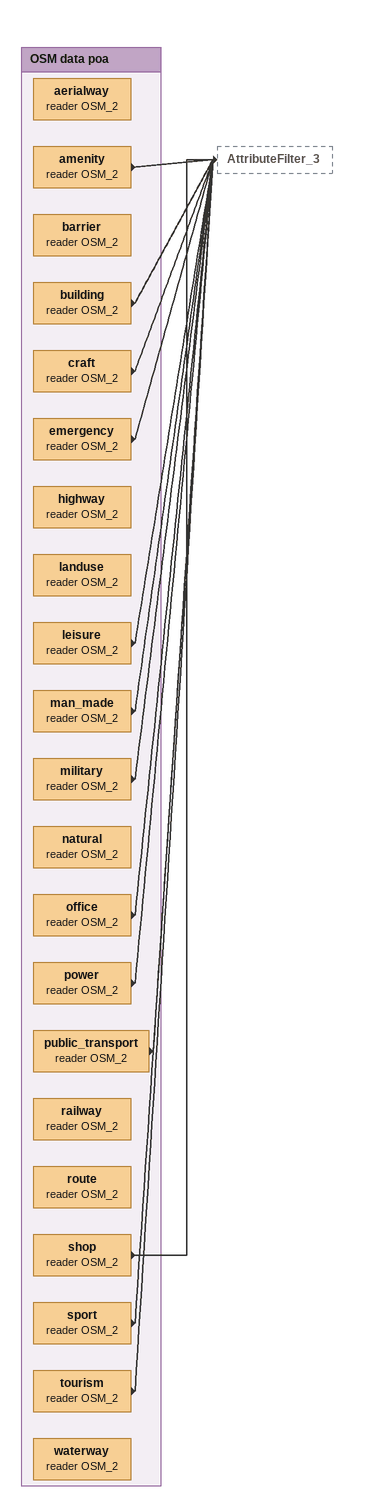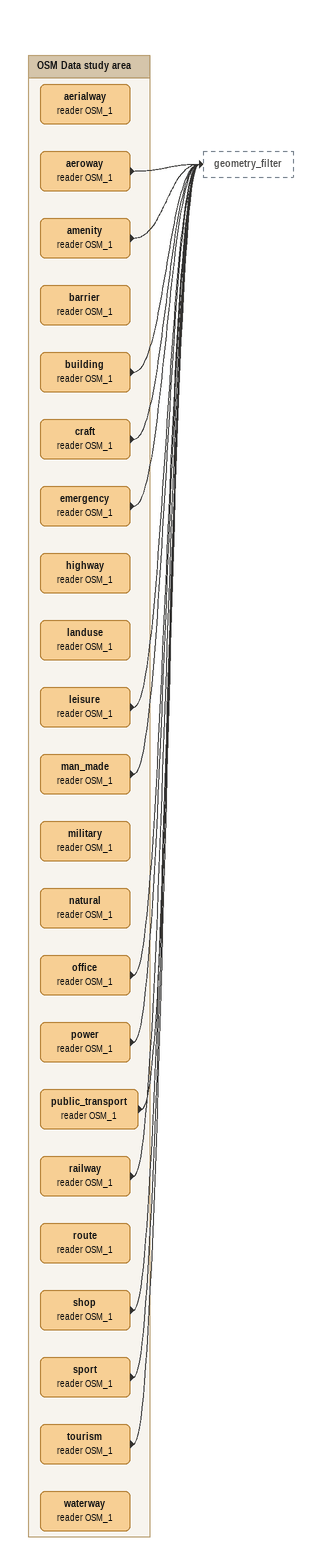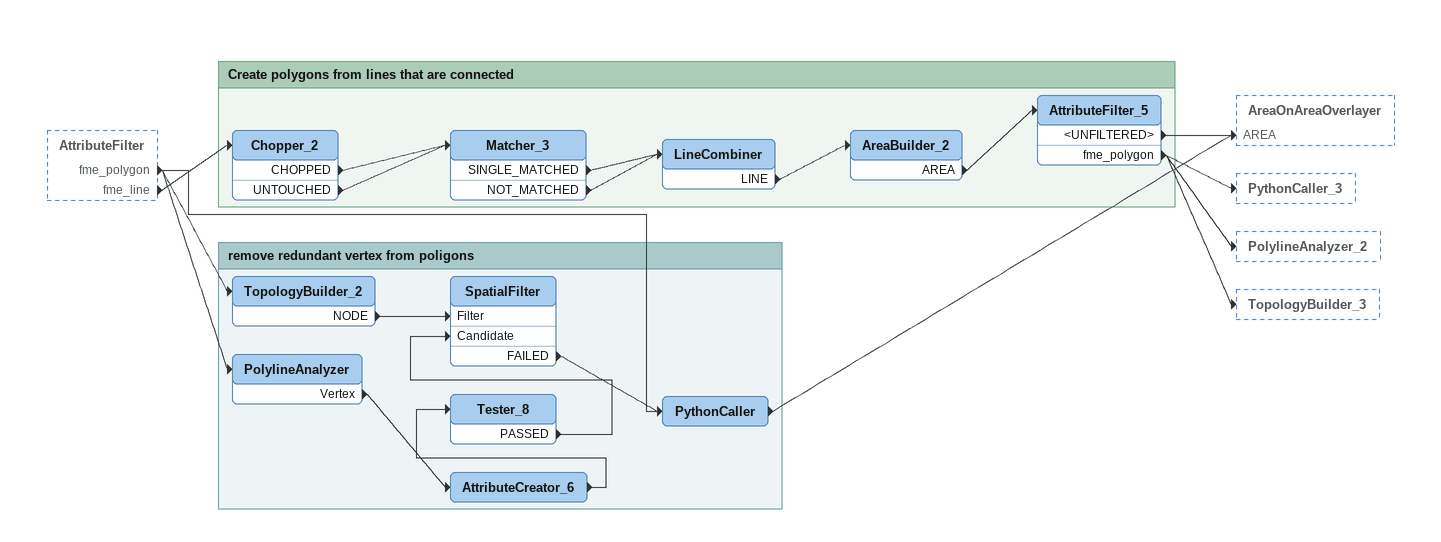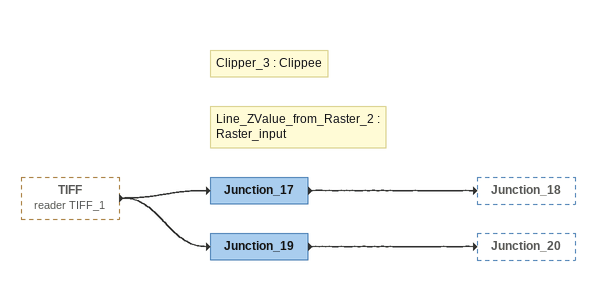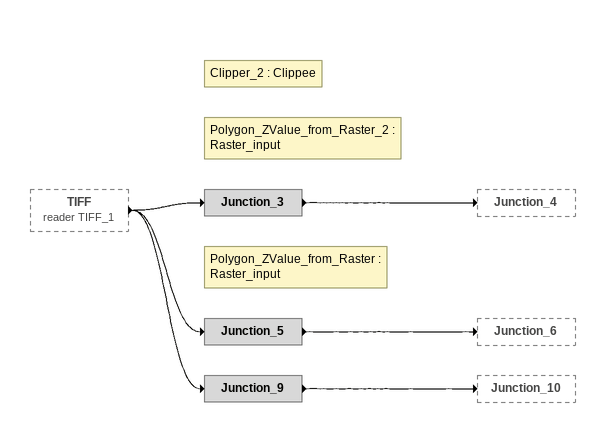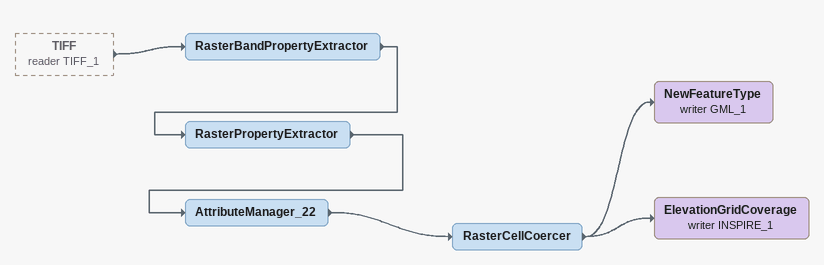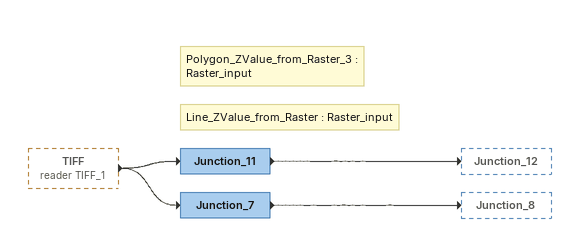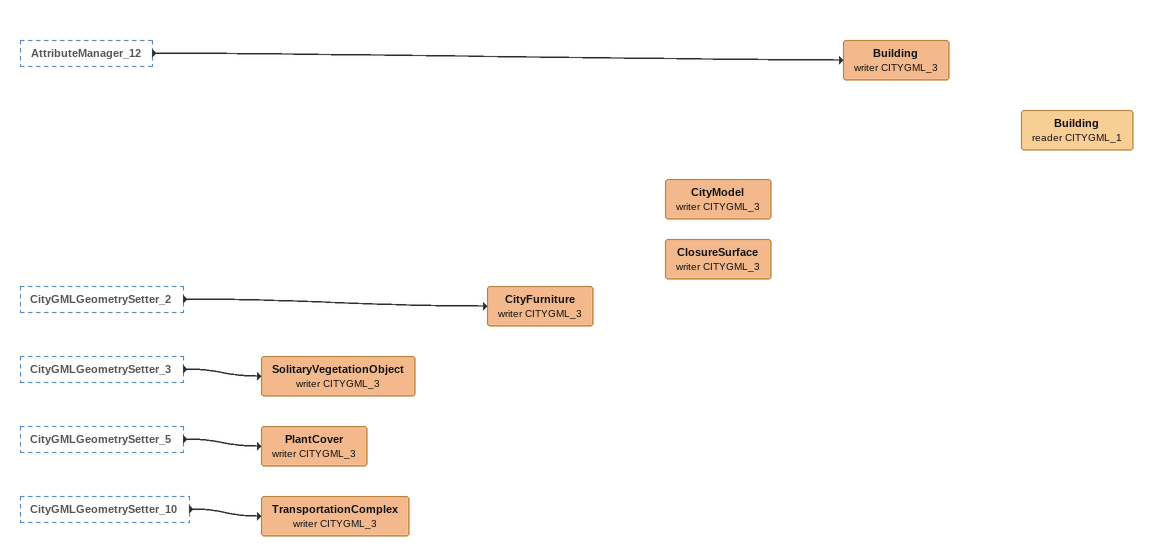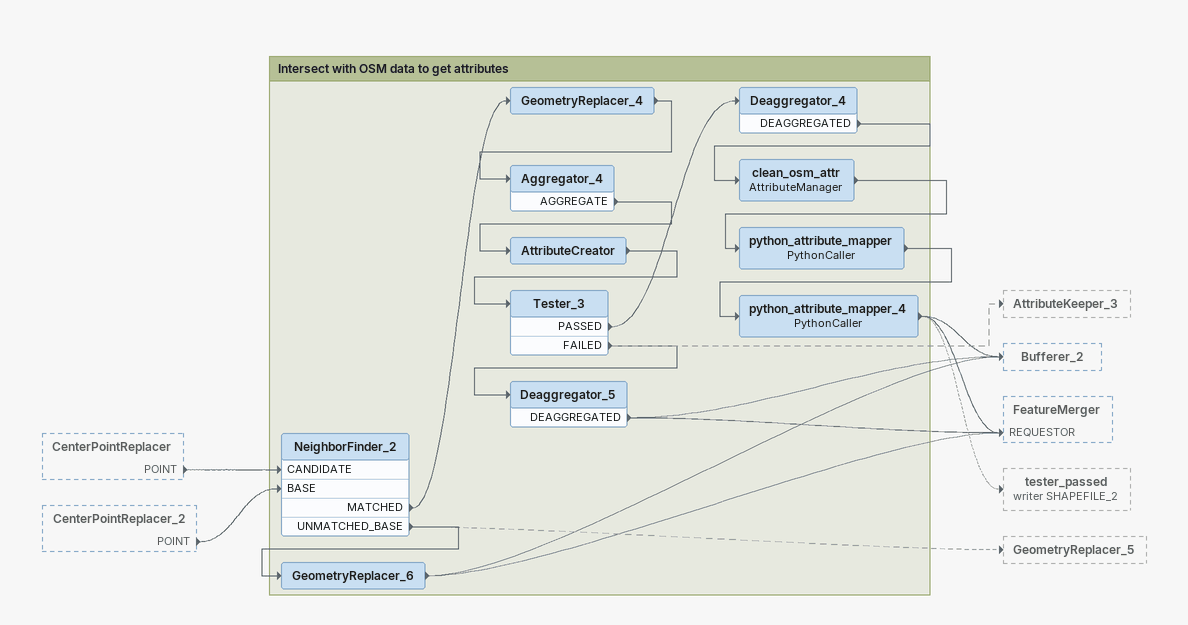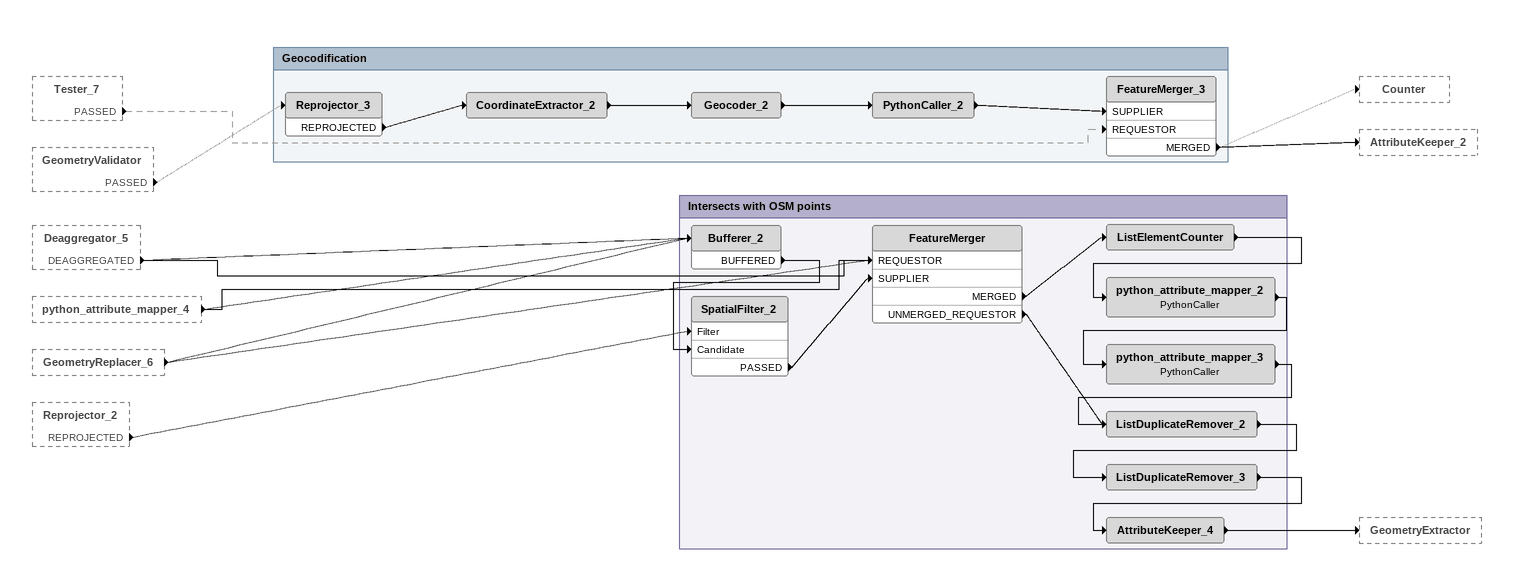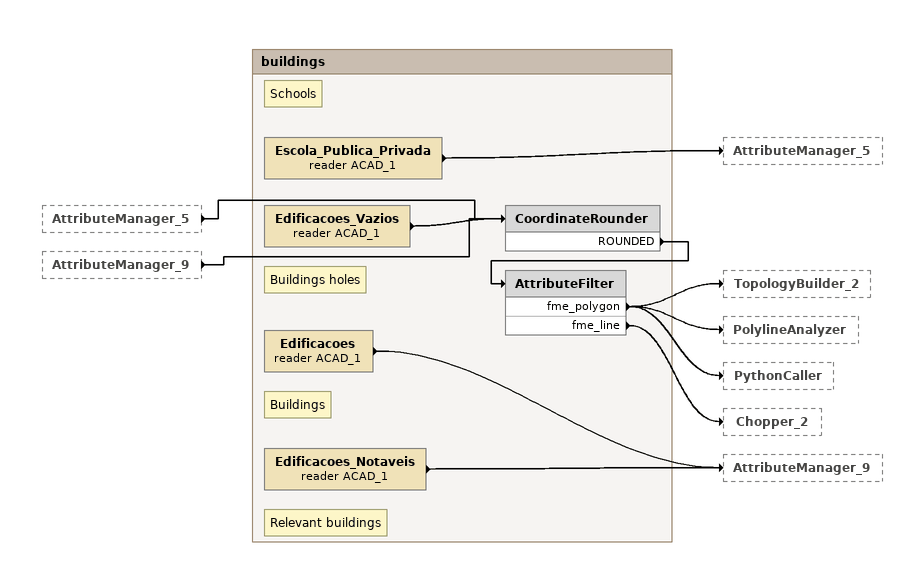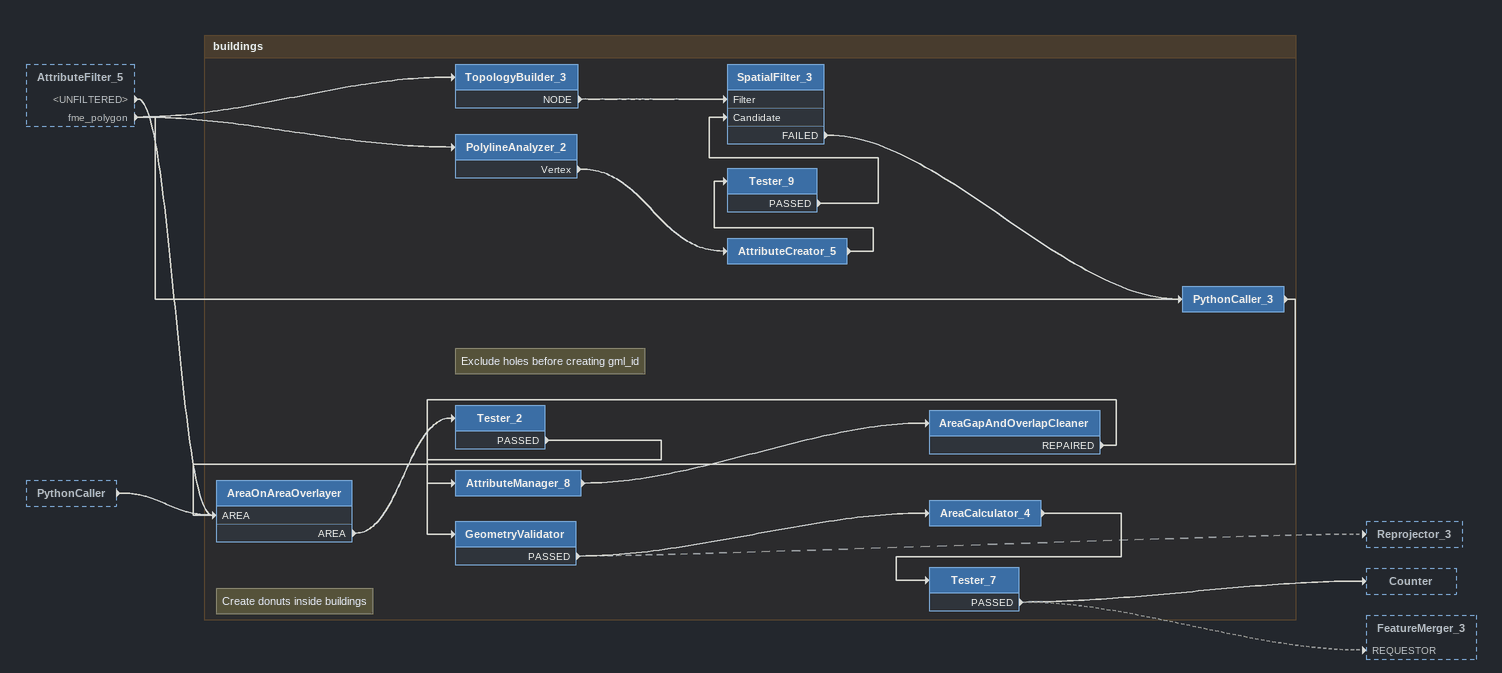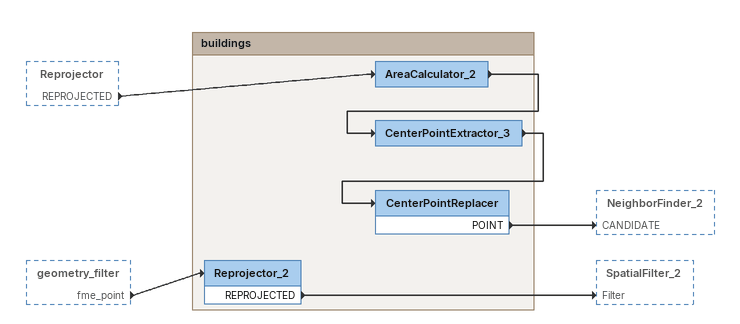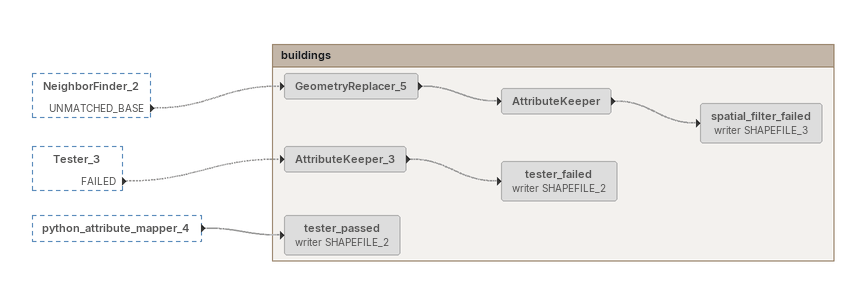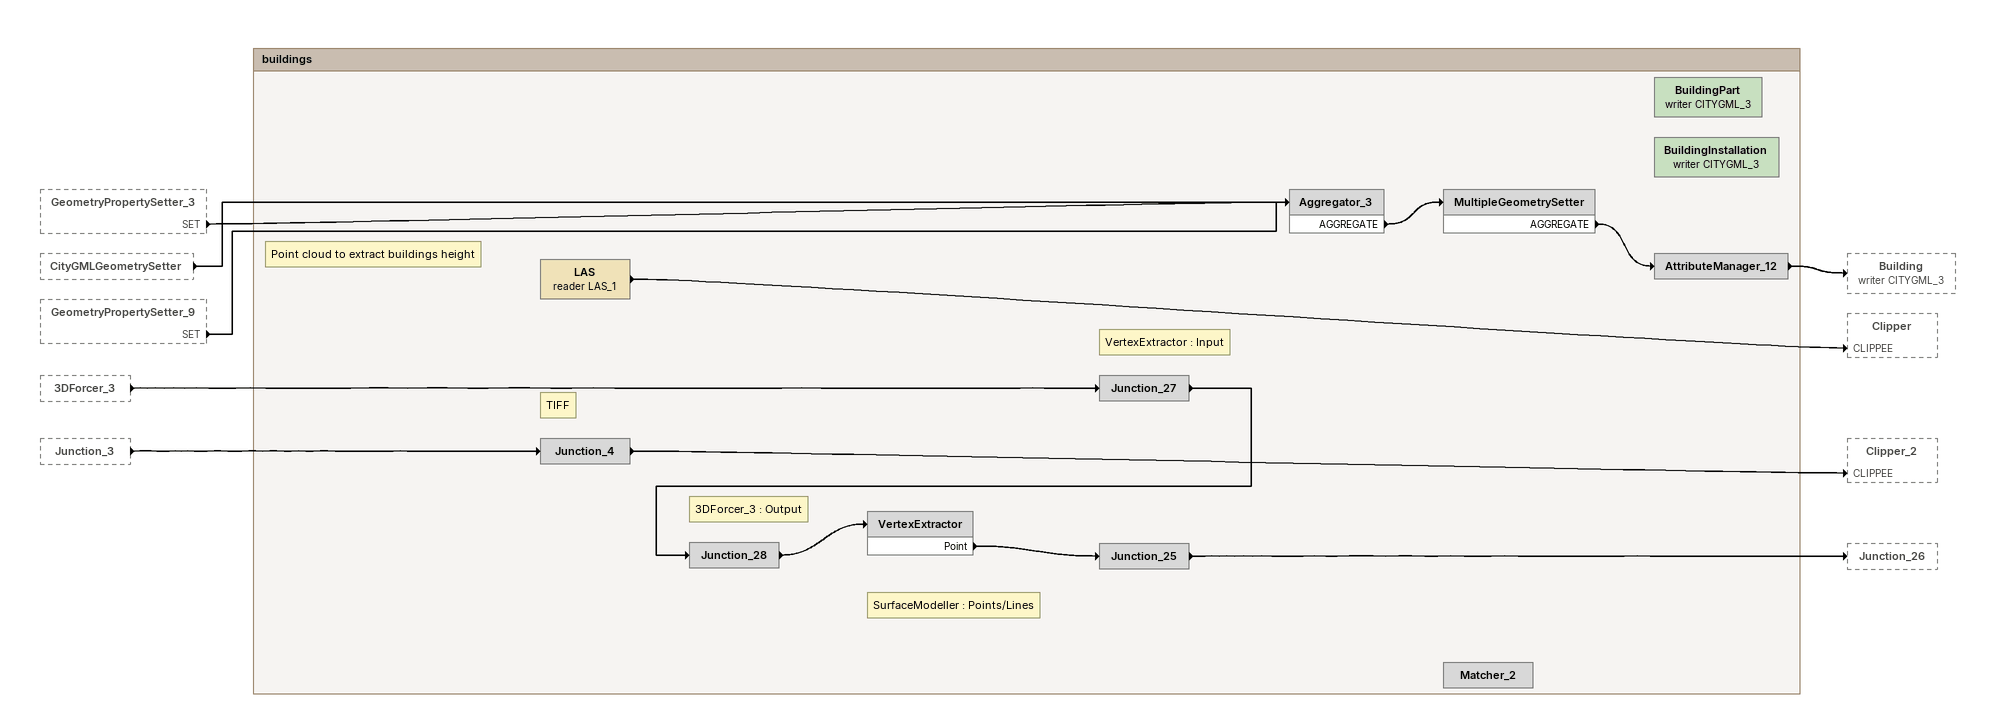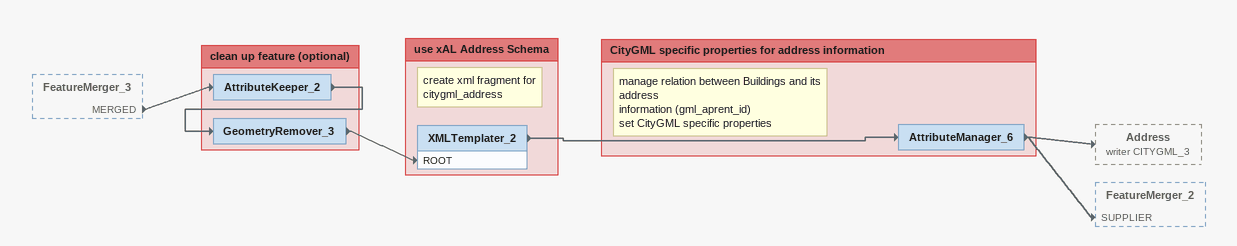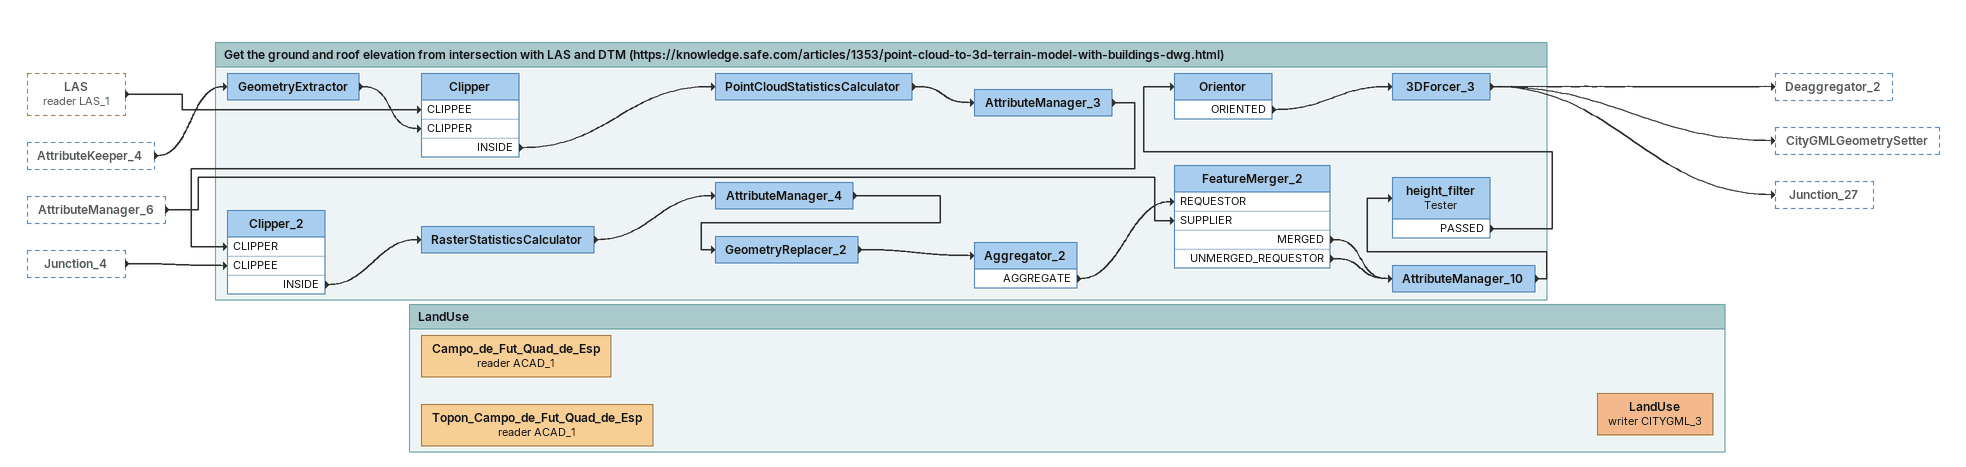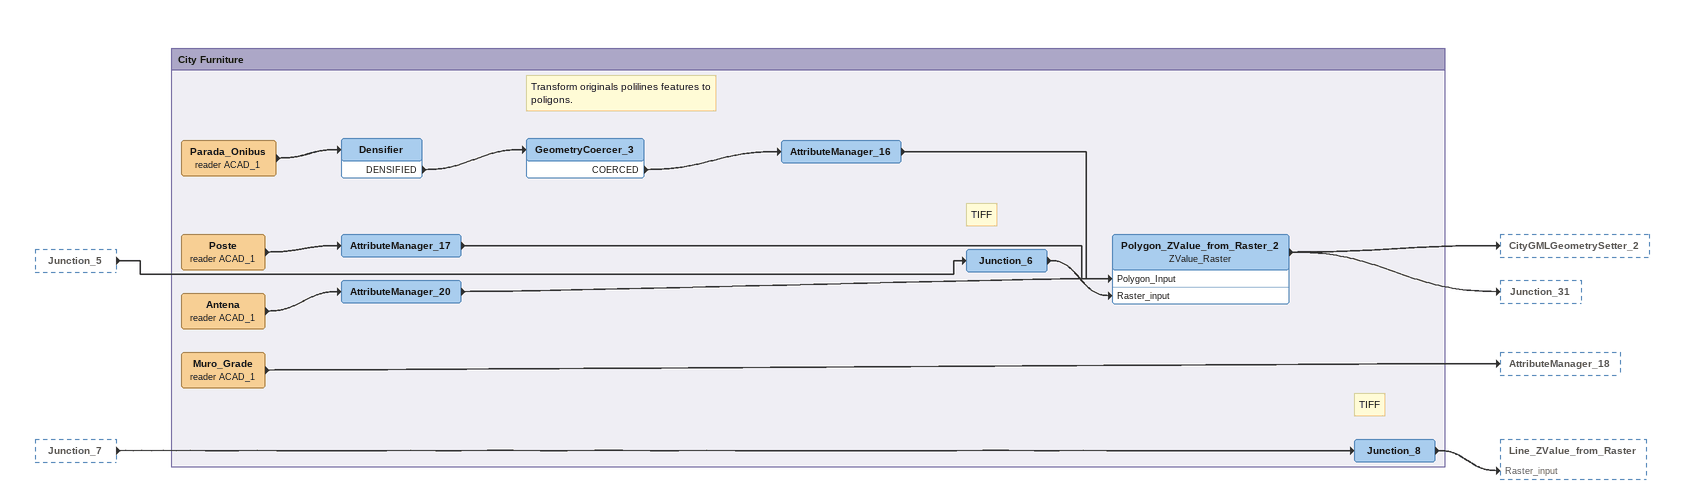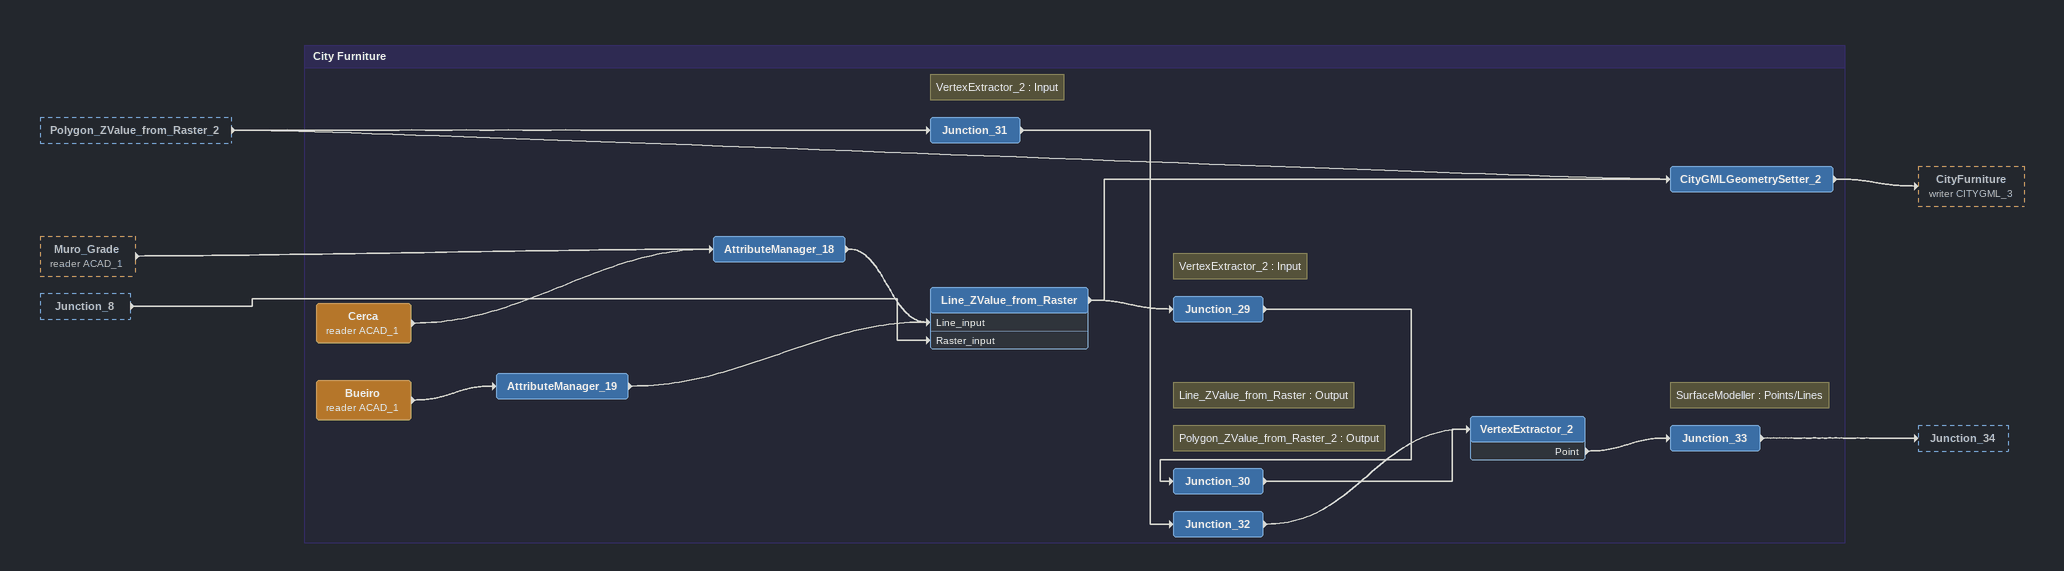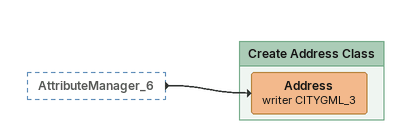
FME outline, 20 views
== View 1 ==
Bookmark: OSM data poa
aerialway (reader OSM_2)
amenity (reader OSM_2)
    -> AttributeFilter_3
barrier (reader OSM_2)
building (reader OSM_2)
    -> AttributeFilter_3
craft (reader OSM_2)
    -> AttributeFilter_3
emergency (reader OSM_2)
    -> AttributeFilter_3
highway (reader OSM_2)
landuse (reader OSM_2)
leisure (reader OSM_2)
    -> AttributeFilter_3
man_made (reader OSM_2)
    -> AttributeFilter_3
military (reader OSM_2)
    -> AttributeFilter_3
natural (reader OSM_2)
office (reader OSM_2)
    -> AttributeFilter_3
power (reader OSM_2)
    -> AttributeFilter_3
public_transport (reader OSM_2)
    -> AttributeFilter_3
railway (reader OSM_2)
route (reader OSM_2)
shop (reader OSM_2)
    -> AttributeFilter_3
sport (reader OSM_2)
    -> AttributeFilter_3
tourism (reader OSM_2)
    -> AttributeFilter_3
waterway (reader OSM_2)

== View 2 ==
Bookmark: OSM Data study area
aerialway (reader OSM_1)
aeroway (reader OSM_1)
    -> geometry_filter
amenity (reader OSM_1)
    -> geometry_filter
barrier (reader OSM_1)
building (reader OSM_1)
    -> geometry_filter
craft (reader OSM_1)
    -> geometry_filter
emergency (reader OSM_1)
    -> geometry_filter
highway (reader OSM_1)
landuse (reader OSM_1)
leisure (reader OSM_1)
    -> geometry_filter
man_made (reader OSM_1)
    -> geometry_filter
military (reader OSM_1)
natural (reader OSM_1)
office (reader OSM_1)
    -> geometry_filter
power (reader OSM_1)
    -> geometry_filter
public_transport (reader OSM_1)
    -> geometry_filter
railway (reader OSM_1)
    -> geometry_filter
route (reader OSM_1)
shop (reader OSM_1)
    -> geometry_filter
sport (reader OSM_1)
    -> geometry_filter
tourism (reader OSM_1)
    -> geometry_filter
waterway (reader OSM_1)

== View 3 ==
AttributeFilter [outside]
    fme_polygon -> TopologyBuilder_2
    fme_polygon -> PolylineAnalyzer
    fme_polygon -> PythonCaller
    fme_line -> Chopper_2

Bookmark: Create polygons from lines that are connected
Chopper_2
    CHOPPED -> Matcher_3
    UNTOUCHED -> Matcher_3
Matcher_3
    SINGLE_MATCHED -> LineCombiner
    NOT_MATCHED -> LineCombiner
LineCombiner
    LINE -> AreaBuilder_2
AreaBuilder_2
    AREA -> AttributeFilter_5
AttributeFilter_5
    <UNFILTERED> -> AreaOnAreaOverlayer [AREA]
    fme_polygon -> PythonCaller_3
    fme_polygon -> PolylineAnalyzer_2
    fme_polygon -> TopologyBuilder_3

Bookmark: remove redundant vertex from poligons
TopologyBuilder_2
    NODE -> SpatialFilter [Filter]
PolylineAnalyzer
    Vertex -> AttributeCreator_6
AttributeCreator_6
    -> Tester_8
Tester_8
    PASSED -> SpatialFilter [Candidate]
SpatialFilter
    FAILED -> PythonCaller
PythonCaller
    -> AreaOnAreaOverlayer [AREA]

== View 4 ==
TIFF (reader TIFF_1) [outside]
    -> Junction_17
    -> Junction_19
Note: Clipper_3 : Clippee
Junction_17
    -> Junction_18
Note: Line_ZValue_from_Raster_2 : Raster_input
Junction_19
    -> Junction_20

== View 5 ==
TIFF (reader TIFF_1) [outside]
    -> Junction_3
    -> Junction_5
    -> Junction_9
Note: Clipper_2 : Clippee
Junction_3
    -> Junction_4
Note: Polygon_ZValue_from_Raster_2 : Raster_input
Junction_5
    -> Junction_6
Note: Polygon_ZValue_from_Raster : Raster_input
Junction_9
    -> Junction_10

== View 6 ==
TIFF (reader TIFF_1) [outside]
    -> RasterBandPropertyExtractor
RasterBandPropertyExtractor
    -> RasterPropertyExtractor
RasterPropertyExtractor
    -> AttributeManager_22
AttributeManager_22
    -> RasterCellCoercer
RasterCellCoercer
    -> ElevationGridCoverage (writer INSPIRE_1)
    -> NewFeatureType (writer GML_1)
NewFeatureType (writer GML_1)
ElevationGridCoverage (writer INSPIRE_1)

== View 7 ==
TIFF (reader TIFF_1) [outside]
    -> Junction_7
    -> Junction_11
Note: Polygon_ZValue_from_Raster_3 : Raster_input
Junction_11
    -> Junction_12
Note: Line_ZValue_from_Raster : Raster_input
Junction_7
    -> Junction_8

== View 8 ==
AttributeManager_12 [outside]
    -> Building (writer CITYGML_3)
CityGMLGeometrySetter_2 [outside]
    -> CityFurniture (writer CITYGML_3)
CityGMLGeometrySetter_3 [outside]
    -> SolitaryVegetationObject (writer CITYGML_3)
CityGMLGeometrySetter_5 [outside]
    -> PlantCover (writer CITYGML_3)
CityGMLGeometrySetter_10 [outside]
    -> TransportationComplex (writer CITYGML_3)
Building (writer CITYGML_3)
SolitaryVegetationObject (writer CITYGML_3)
PlantCover (writer CITYGML_3)
TransportationComplex (writer CITYGML_3)
CityFurniture (writer CITYGML_3)
CityModel (writer CITYGML_3)
ClosureSurface (writer CITYGML_3)
Building (reader CITYGML_1)

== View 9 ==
CenterPointReplacer [outside]
    POINT -> NeighborFinder_2 [CANDIDATE]
CenterPointReplacer_2 [outside]
    POINT -> NeighborFinder_2 [BASE]

Bookmark: Intersect with OSM data to get attributes
NeighborFinder_2
    MATCHED -> GeometryReplacer_4
    UNMATCHED_BASE -> GeometryReplacer_5 [off]
    UNMATCHED_BASE -> GeometryReplacer_6
GeometryReplacer_4
    -> Aggregator_4
Aggregator_4
    AGGREGATE -> AttributeCreator
AttributeCreator
    -> Tester_3
Tester_3
    PASSED -> Deaggregator_4
    FAILED -> Deaggregator_5
    FAILED -> AttributeKeeper_3 [off]
Deaggregator_4
    DEAGGREGATED -> clean_osm_attr
clean_osm_attr: AttributeManager
    -> python_attribute_mapper
python_attribute_mapper: PythonCaller
    -> python_attribute_mapper_4
python_attribute_mapper_4: PythonCaller
    -> Bufferer_2
    -> tester_passed (writer SHAPEFILE_2) [off]
    -> FeatureMerger [REQUESTOR]
Deaggregator_5
    DEAGGREGATED -> Bufferer_2
    DEAGGREGATED -> FeatureMerger [REQUESTOR]
GeometryReplacer_6
    -> Bufferer_2
    -> FeatureMerger [REQUESTOR]

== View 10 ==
Tester_7 [outside]
    PASSED -> FeatureMerger_3 [REQUESTOR] [off]
GeometryValidator [outside]
    PASSED -> Reprojector_3 [off]
Deaggregator_5 [outside]
    DEAGGREGATED -> Bufferer_2
    DEAGGREGATED -> FeatureMerger [REQUESTOR]
python_attribute_mapper_4 [outside]
    -> Bufferer_2
    -> FeatureMerger [REQUESTOR]
GeometryReplacer_6 [outside]
    -> Bufferer_2
    -> FeatureMerger [REQUESTOR]
Reprojector_2 [outside]
    REPROJECTED -> SpatialFilter_2 [Filter]

Bookmark: Geocodification
Reprojector_3
    REPROJECTED -> CoordinateExtractor_2
CoordinateExtractor_2
    -> Geocoder_2
Geocoder_2
    -> PythonCaller_2
PythonCaller_2
    -> FeatureMerger_3 [SUPPLIER]
FeatureMerger_3
    MERGED -> Counter [off]
    MERGED -> AttributeKeeper_2

Bookmark: Intersects with OSM points
Bufferer_2
    BUFFERED -> SpatialFilter_2 [Candidate]
SpatialFilter_2
    PASSED -> FeatureMerger [SUPPLIER]
FeatureMerger
    MERGED -> ListElementCounter
    UNMERGED_REQUESTOR -> ListDuplicateRemover_2
ListElementCounter
    -> python_attribute_mapper_2
python_attribute_mapper_2: PythonCaller
    -> python_attribute_mapper_3
python_attribute_mapper_3: PythonCaller
    -> ListDuplicateRemover_2
ListDuplicateRemover_2
    -> ListDuplicateRemover_3
ListDuplicateRemover_3
    -> AttributeKeeper_4
AttributeKeeper_4
    -> GeometryExtractor

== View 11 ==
AttributeManager_5 [outside]
    -> CoordinateRounder
AttributeManager_9 [outside]
    -> CoordinateRounder

Bookmark: buildings
Note: Schools
Escola_Publica_Privada (reader ACAD_1)
    -> AttributeManager_5
Note: Buildings holes
Edificacoes_Vazios (reader ACAD_1)
    -> CoordinateRounder
Note: Buildings
Edificacoes (reader ACAD_1)
    -> AttributeManager_9
Note: Relevant buildings
Edificacoes_Notaveis (reader ACAD_1)
    -> AttributeManager_9
CoordinateRounder
    ROUNDED -> AttributeFilter
AttributeFilter
    fme_polygon -> TopologyBuilder_2
    fme_polygon -> PolylineAnalyzer
    fme_polygon -> PythonCaller
    fme_line -> Chopper_2

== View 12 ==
AttributeFilter_5 [outside]
    <UNFILTERED> -> AreaOnAreaOverlayer [AREA]
    fme_polygon -> PythonCaller_3
    fme_polygon -> PolylineAnalyzer_2
    fme_polygon -> TopologyBuilder_3
PythonCaller [outside]
    -> AreaOnAreaOverlayer [AREA]

Bookmark: buildings
TopologyBuilder_3
    NODE -> SpatialFilter_3 [Filter]
PolylineAnalyzer_2
    Vertex -> AttributeCreator_5
AttributeCreator_5
    -> Tester_9
Tester_9
    PASSED -> SpatialFilter_3 [Candidate]
SpatialFilter_3
    FAILED -> PythonCaller_3
PythonCaller_3
    -> AreaOnAreaOverlayer [AREA]
Note: Create donuts inside buildings
AreaOnAreaOverlayer
    AREA -> Tester_2
Note: Exclude holes before creating gml_id
Tester_2
    PASSED -> AttributeManager_8
AttributeManager_8
    -> AreaGapAndOverlapCleaner
AreaGapAndOverlapCleaner
    REPAIRED -> GeometryValidator
GeometryValidator
    PASSED -> Reprojector_3 [off]
    PASSED -> AreaCalculator_4
AreaCalculator_4
    -> Tester_7
Tester_7
    PASSED -> Counter
    PASSED -> FeatureMerger_3 [REQUESTOR] [off]

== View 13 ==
Reprojector [outside]
    REPROJECTED -> AreaCalculator_2
geometry_filter [outside]
    fme_point -> Reprojector_2

Bookmark: buildings
AreaCalculator_2
    -> CenterPointExtractor_3
CenterPointExtractor_3
    -> CenterPointReplacer
CenterPointReplacer
    POINT -> NeighborFinder_2 [CANDIDATE]
Reprojector_2
    REPROJECTED -> SpatialFilter_2 [Filter]

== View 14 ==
NeighborFinder_2 [outside]
    UNMATCHED_BASE -> GeometryReplacer_5 [off]
Tester_3 [outside]
    FAILED -> AttributeKeeper_3 [off]
python_attribute_mapper_4 [outside]
    -> tester_passed (writer SHAPEFILE_2) [off]

Bookmark: buildings
tester_passed (writer SHAPEFILE_2) [off]
AttributeKeeper_3 [off]
    -> tester_failed (writer SHAPEFILE_2) [off]
tester_failed (writer SHAPEFILE_2) [off]
GeometryReplacer_5 [off]
    -> AttributeKeeper [off]
AttributeKeeper [off]
    -> spatial_filter_failed (writer SHAPEFILE_3) [off]
spatial_filter_failed (writer SHAPEFILE_3) [off]

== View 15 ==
GeometryPropertySetter_3 [outside]
    SET -> Aggregator_3
CityGMLGeometrySetter [outside]
    -> Aggregator_3
GeometryPropertySetter_9 [outside]
    SET -> Aggregator_3
3DForcer_3 [outside]
    -> Junction_27
Junction_3 [outside]
    -> Junction_4

Bookmark: buildings
Note: TIFF
Junction_4
    -> Clipper_2 [CLIPPEE]
Note: Point cloud to extract buildings height
LAS (reader LAS_1)
    -> Clipper [CLIPPEE]
Aggregator_3
    AGGREGATE -> MultipleGeometrySetter
MultipleGeometrySetter
    AGGREGATE -> AttributeManager_12
AttributeManager_12
    -> Building (writer CITYGML_3)
Note: VertexExtractor : Input
Junction_27
    -> Junction_28
Note: 3DForcer_3 : Output
Junction_28
    -> VertexExtractor
VertexExtractor
    Point -> Junction_25
Note: SurfaceModeller : Points/Lines
Junction_25
    -> Junction_26
Matcher_2
BuildingPart (writer CITYGML_3)
BuildingInstallation (writer CITYGML_3)

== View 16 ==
FeatureMerger_3 [outside]
    MERGED -> AttributeKeeper_2

Bookmark: clean up feature (optional)
AttributeKeeper_2
    -> GeometryRemover_3
GeometryRemover_3
    -> XMLTemplater_2 [ROOT]

Bookmark: use xAL Address Schema
Note: create xml fragment for / citygml_address
XMLTemplater_2
    -> AttributeManager_6

Bookmark: CityGML specific properties for address information
Note: manage relation between Buildings and its address / information (gml_aprent_id) / set CityGML specific properties
AttributeManager_6
    -> Address (writer CITYGML_3)
    -> FeatureMerger_2 [SUPPLIER]

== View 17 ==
LAS (reader LAS_1) [outside]
    -> Clipper [CLIPPEE]
AttributeKeeper_4 [outside]
    -> GeometryExtractor
AttributeManager_6 [outside]
    -> FeatureMerger_2 [SUPPLIER]
Junction_4 [outside]
    -> Clipper_2 [CLIPPEE]

Bookmark: Get the ground and roof elevation from intersection with LAS and DTM (https://knowledge.safe.com/articles/1353/point-cloud-to-3d-terrain-model-with-buildings-dwg.html)
GeometryExtractor
    -> Clipper [CLIPPER]
Clipper
    INSIDE -> PointCloudStatisticsCalculator
PointCloudStatisticsCalculator
    -> AttributeManager_3
AttributeManager_3
    -> Clipper_2 [CLIPPER]
Clipper_2
    INSIDE -> RasterStatisticsCalculator
RasterStatisticsCalculator
    -> AttributeManager_4
AttributeManager_4
    -> GeometryReplacer_2
GeometryReplacer_2
    -> Aggregator_2
Aggregator_2
    AGGREGATE -> FeatureMerger_2 [REQUESTOR]
FeatureMerger_2
    MERGED -> AttributeManager_10
    UNMERGED_REQUESTOR -> AttributeManager_10
AttributeManager_10
    -> height_filter
height_filter: Tester
    PASSED -> Orientor
Orientor
    ORIENTED -> 3DForcer_3
3DForcer_3
    -> Deaggregator_2
    -> CityGMLGeometrySetter
    -> Junction_27

Bookmark: LandUse
Campo_de_Fut_Quad_de_Esp (reader ACAD_1)
Topon_Campo_de_Fut_Quad_de_Esp (reader ACAD_1)
LandUse (writer CITYGML_3)

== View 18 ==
Junction_5 [outside]
    -> Junction_6
Junction_7 [outside]
    -> Junction_8

Bookmark: City Furniture
Note: TIFF
Junction_6
    -> Polygon_ZValue_from_Raster_2 [Raster_input]
Note: TIFF
Junction_8
    -> Line_ZValue_from_Raster [Raster_input]
Antena (reader ACAD_1)
    -> AttributeManager_20
AttributeManager_20
    -> Polygon_ZValue_from_Raster_2 [Polygon_Input]
Muro_Grade (reader ACAD_1)
    -> AttributeManager_18
Parada_Onibus (reader ACAD_1)
    -> Densifier
Densifier
    DENSIFIED -> GeometryCoercer_3
Note: Transform originals polilines features to poligons.
GeometryCoercer_3
    COERCED -> AttributeManager_16
AttributeManager_16
    -> Polygon_ZValue_from_Raster_2 [Polygon_Input]
Poste (reader ACAD_1)
    -> AttributeManager_17
AttributeManager_17
    -> Polygon_ZValue_from_Raster_2 [Polygon_Input]
Polygon_ZValue_from_Raster_2: ZValue_Raster
    -> CityGMLGeometrySetter_2
    -> Junction_31

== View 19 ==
Polygon_ZValue_from_Raster_2 [outside]
    -> CityGMLGeometrySetter_2
    -> Junction_31
Muro_Grade (reader ACAD_1) [outside]
    -> AttributeManager_18
Junction_8 [outside]
    -> Line_ZValue_from_Raster [Raster_input]

Bookmark: City Furniture
Note: VertexExtractor_2 : Input
Junction_31
    -> Junction_32
Note: Polygon_ZValue_from_Raster_2 : Output
Junction_32
    -> VertexExtractor_2
Cerca (reader ACAD_1)
    -> AttributeManager_18
AttributeManager_18
    -> Line_ZValue_from_Raster [Line_input]
Bueiro (reader ACAD_1)
    -> AttributeManager_19
AttributeManager_19
    -> Line_ZValue_from_Raster [Line_input]
Line_ZValue_from_Raster
    -> CityGMLGeometrySetter_2
    -> Junction_29
CityGMLGeometrySetter_2
    -> CityFurniture (writer CITYGML_3)
Note: VertexExtractor_2 : Input
Junction_29
    -> Junction_30
Note: Line_ZValue_from_Raster : Output
Junction_30
    -> VertexExtractor_2
VertexExtractor_2
    Point -> Junction_33
Note: SurfaceModeller : Points/Lines
Junction_33
    -> Junction_34

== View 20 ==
AttributeManager_6 [outside]
    -> Address (writer CITYGML_3)

Bookmark: Create Address Class
Address (writer CITYGML_3)
